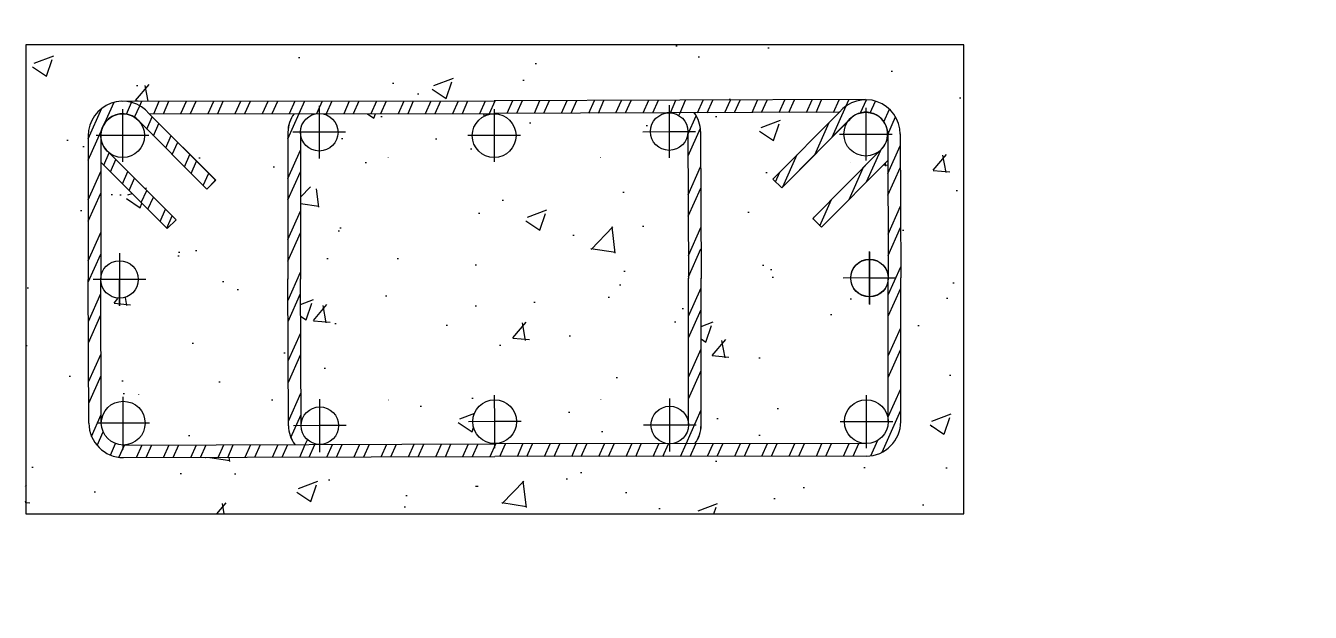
# Model space of a CAD drawing. Header units: millimetres. Extents: x 2329 to 2450, y 1882 to 1940.
# Drawn here: x 2449.446 to 2450.267, y 1911.987 to 1912.362 of the extents above; entities that cross this region are included whole.
import ezdxf

# ---------------------------------------------------------------- set-up
doc = ezdxf.new("R2010")
doc.units = ezdxf.units.MM
doc.linetypes.add('CENTRO', pattern=[50.8, 31.75, -6.35, 6.35, -6.35])
doc.layers.add('Fondazione', color=7, linetype='Continuous', lineweight=25)
doc.layers.add('staffe', color=252, linetype='Continuous', lineweight=20)
doc.layers.add('grigio', color=252, linetype='Continuous')
doc.layers.add('linea di sezione', color=10, linetype='CENTRO')
pattern_1 = [(246, (2.619172, 0.561153), (0.01450253414, -0.00645694421), []), (246, (2.622017, 0.553743), (0.01450253414, -0.00645694421), [])]
pattern_2 = [(50, (2.61917, 0.56115), (0.1275292683, -0.01115736), [0.013335, -0.146685]), (355, (2.61917, 0.56115), (-0.024670395, 0.1337397917), [0.010668, -0.117348409]), (100.4514447, (2.6298, 0.56022), (0.102858873, 0.1225824263), [0.011333006, -0.124663171]), (46.1842, (2.61917, 0.59671), (0.189755329, -0.0294296296), [0.0200025, -0.2200275]), (96.6355576, (2.63499, 0.59426), (0.166182894, 0.173198287), [0.016999516, -0.186994926]), (351.184151, (2.61917, 0.59671), (0.166182894, 0.173198287), [0.016001977, -0.176021812]), (21, (2.63695, 0.58782), (0.106130074, -0.0715856387), [0.013335, -0.146685]), (326, (2.63695, 0.58782), (0.04326142, 0.1289315763), [0.010668, -0.117348]), (71.451445, (2.6458, 0.58186), (0.1493914935, 0.057345938), [0.011333006, -0.1246629563]), (37.5, (2.61917, 0.561153), (0.0021620223, 0.0591885272), [0, -0.1159256, 0, -0.119126, 0, -0.1177925]), (7.5, (2.61917, 0.561153), (0.0467737638, 0.0701264024), [0, -0.0679196, 0, -0.1132586, 0, -0.0448945]), (327.5, (2.579523, 0.561153), (0.0949134166, -0.0040101208), [0, -0.04445, 0, -0.138684, 0, -0.184023]), (317.5, (2.56174, 0.56115), (0.103690427, 0.0177985437), [0, -0.057785, 0, -0.0921004, 0, -0.130683])]
pattern_3 = [(0, (1.807, 0), (0, 6.985), [5.08, -1.905]), (90, (1.807, 0), (-6.985, 4e-16), [5.08, -1.905])]

msp = doc.modelspace()

# ---------------------------------------------------------------- hatches: boundary and pattern name
at = {"transparency": 33554687}
h = msp.add_hatch(dxfattribs=at)
h.set_pattern_fill('ANGLE', color=0)
h.set_pattern_definition([(0, (2.028, 0.012), (0, 6.985), [5.08, -1.905]), (90, (2.028, 0.012), (-6.985, 4e-16), [5.08, -1.905])])
h.paths.add_polyline_path([(2450.26712, 1912.36202), (2449.66712, 1912.36202), (2449.66712, 1912.06202), (2450.26712, 1912.06202)])
h.paths.add_polyline_path([(2449.70712, 1912.21202), (2449.70712, 1912.30402, -0.413939), (2449.7291, 1912.32602), (2449.96671, 1912.32633), (2450.20432, 1912.32696, -0.413939), (2450.22639, 1912.30505), (2450.22675, 1912.21305), (2450.22675, 1912.12138, -0.411459), (2450.20475, 1912.09895), (2449.96716, 1912.09873), (2449.73017, 1912.09802, -0.416424), (2449.70749, 1912.12014)], flags=16)
h.paths.add_polyline_path([(2449.73912, 1912.21202), (2449.75112, 1912.21202), (2449.75112, 1912.22402, 0.414214)], flags=0)
h.paths.add_polyline_path([(2449.72954, 1912.10611), (2449.72949, 1912.12011), (2449.71549, 1912.12005, 0.414214)], flags=0)
h.paths.add_polyline_path([(2449.71512, 1912.21202), (2449.71512, 1912.21202, 0.414214), (2449.72712, 1912.20002), (2449.72712, 1912.21202), (2449.71512, 1912.21202), (2449.71512, 1912.21191, -1.004548), (2449.73912, 1912.21202, -0.995472), (2449.71512, 1912.21191)], flags=0)
h.paths.add_polyline_path([(2449.76321, 1912.13999, -1), (2449.73521, 1912.13999, -1)], flags=0)
h.paths.add_polyline_path([(2450.2068, 1912.20097), (2450.2068, 1912.20079, 0.413049), (2450.21875, 1912.21279), (2450.21875, 1912.21279, -0.408829)], flags=0)
h.paths.add_polyline_path([(2450.18275, 1912.20087), (2450.18275, 1912.21279), (2450.17075, 1912.21279, 0.412285)], flags=0)
h.paths.add_polyline_path([(2450.17075, 1912.21283), (2450.18275, 1912.21287), (2450.18271, 1912.22479, 0.412285)], flags=0)
h.paths.add_polyline_path([(2450.18275, 1912.21279), (2450.19961, 1912.21279), (2450.20675, 1912.21279), (2450.20675, 1912.21297), (2450.20675, 1912.21297), (2450.1899, 1912.2129), (2450.18275, 1912.21287)], flags=0)
h.paths.add_polyline_path([(2449.83922, 1912.10643, -0.161554), (2449.83519, 1912.1184), (2449.83482, 1912.21227), (2449.83482, 1912.30615, -0.161554), (2449.8388, 1912.31813), (2449.74606, 1912.31804), (2449.78861, 1912.27549), (2449.78295, 1912.26984), (2449.76, 1912.29279, -0.166164), (2449.76292, 1912.28422, -0.6233), (2449.74035, 1912.27315), (2449.76331, 1912.2502), (2449.75765, 1912.24454), (2449.71512, 1912.28707), (2449.71512, 1912.30402, -0.715008), (2449.7402, 1912.31259), (2449.75749, 1912.29529, -0.063464), (2449.76, 1912.29279), (2449.78295, 1912.26984), (2449.78861, 1912.27549), (2449.74606, 1912.31804), (2449.96673, 1912.31826), (2450.18739, 1912.31891), (2450.14502, 1912.2762), (2450.1507, 1912.27056), (2450.17356, 1912.29361, -0.063464), (2450.17605, 1912.29612), (2450.19328, 1912.31348, -0.715008), (2450.21839, 1912.30501), (2450.21875, 1912.21303), (2450.21875, 1912.12105, -0.413615), (2450.20478, 1912.10705), (2449.96715, 1912.10681)], flags=0)
h.paths.add_polyline_path([(2449.84287, 1912.21229), (2449.84287, 1912.30615, -1), (2449.86687, 1912.30615, -0.414214), (2449.85487, 1912.29415, -0.414214), (2449.86687, 1912.28215, -1), (2449.84287, 1912.28215), (2449.84287, 1912.21229), (2449.84315, 1912.14243, -1.001976), (2449.86715, 1912.14248, -0.413058), (2449.85519, 1912.13048, -0.41537), (2449.86724, 1912.11848, -0.998028), (2449.84324, 1912.11843)], flags=0)
h.paths.add_polyline_path([(2449.96702, 1912.13505, -0.41164), (2449.95314, 1912.14905, -1), (2449.98114, 1912.14905, -0.413058), (2449.9672, 1912.13505, -0.41164), (2449.98107, 1912.12105, -1), (2449.95307, 1912.12105, -0.413058)], flags=0)
h.paths.add_polyline_path([(2449.96707, 1912.12105), (2449.96701, 1912.1379), (2449.96714, 1912.14905), (2449.96721, 1912.13219)], flags=0)
h.paths.add_polyline_path([(2449.95289, 1912.27602, -0.410486), (2449.96671, 1912.29002, -0.414214), (2449.95271, 1912.30402, -1), (2449.98071, 1912.30402, -0.410486), (2449.96689, 1912.29002, -0.414214), (2449.98089, 1912.27602, -1)], flags=0)
h.paths.add_polyline_path([(2449.96689, 1912.27602), (2449.96689, 1912.29288), (2449.96671, 1912.30402), (2449.96671, 1912.28716)], flags=0)
h.paths.add_polyline_path([(2450.067, 1912.14292, -1), (2450.091, 1912.14292), (2450.091, 1912.21278), (2450.09073, 1912.28264, -1.001976), (2450.06673, 1912.28259, -0.413058), (2450.07868, 1912.29459, -0.41537), (2450.06663, 1912.30659, -0.998028), (2450.09063, 1912.30664), (2450.091, 1912.21278), (2450.091, 1912.11892, -1), (2450.067, 1912.11892, -0.414214), (2450.079, 1912.13092, -0.414214)], flags=0)
h.paths.add_polyline_path([(2450.17095, 1912.14085, -1), (2450.19895, 1912.14085, -1)], flags=0)
h = msp.add_hatch(dxfattribs=at)
h.set_pattern_fill('ANGLE', color=0)
h.set_pattern_definition(pattern_3)
h.paths.add_polyline_path([(2450.04558, 1912.34971), (2449.44558, 1912.34971), (2449.44558, 1912.04971), (2450.04558, 1912.04971)])
h.paths.add_polyline_path([(2449.48558, 1912.19971), (2449.48558, 1912.29171, -0.413939), (2449.50756, 1912.31371), (2449.74517, 1912.31403), (2449.98277, 1912.31465, -0.413939), (2450.00484, 1912.29274), (2450.0052, 1912.20074), (2450.0052, 1912.10907, -0.411459), (2449.9832, 1912.08665), (2449.74561, 1912.08643), (2449.50862, 1912.08571, -0.416424), (2449.48594, 1912.10783)], flags=16)
h.paths.add_polyline_path([(2449.51758, 1912.19971), (2449.52958, 1912.19971), (2449.52958, 1912.21171, 0.414214)], flags=0)
h.paths.add_polyline_path([(2449.508, 1912.0938), (2449.50794, 1912.1078), (2449.49394, 1912.10775, 0.414214)], flags=0)
h.paths.add_polyline_path([(2449.49358, 1912.19971), (2449.49358, 1912.19971, 0.414214), (2449.50558, 1912.18771), (2449.50558, 1912.19971), (2449.49358, 1912.19971), (2449.49358, 1912.1996, -1.004548), (2449.51758, 1912.19971, -0.995472), (2449.49358, 1912.1996)], flags=0)
h.paths.add_polyline_path([(2449.54166, 1912.12768, -1), (2449.51366, 1912.12768, -1)], flags=0)
h.paths.add_polyline_path([(2449.98525, 1912.18866), (2449.98525, 1912.18849, 0.413049), (2449.99721, 1912.20049), (2449.9972, 1912.20049, -0.408829)], flags=0)
h.paths.add_polyline_path([(2449.96121, 1912.18856), (2449.96121, 1912.20049), (2449.94921, 1912.20049, 0.412285)], flags=0)
h.paths.add_polyline_path([(2449.94921, 1912.20052), (2449.9612, 1912.20056), (2449.96116, 1912.21249, 0.412285)], flags=0)
h.paths.add_polyline_path([(2449.96121, 1912.20049), (2449.97806, 1912.20049), (2449.98521, 1912.20049), (2449.98521, 1912.20066), (2449.9852, 1912.20066), (2449.96835, 1912.20059), (2449.96121, 1912.20056)], flags=0)
h.paths.add_polyline_path([(2449.61767, 1912.09412, -0.161554), (2449.61365, 1912.10609), (2449.61328, 1912.19997), (2449.61328, 1912.29384, -0.161554), (2449.61725, 1912.30582), (2449.52451, 1912.30573), (2449.56706, 1912.26319), (2449.5614, 1912.25753), (2449.53845, 1912.28048, -0.166164), (2449.54138, 1912.27191, -0.6233), (2449.51881, 1912.26084), (2449.54176, 1912.23789), (2449.5361, 1912.23223), (2449.49358, 1912.27476), (2449.49358, 1912.29171, -0.715008), (2449.51865, 1912.30028), (2449.53595, 1912.28299, -0.063464), (2449.53845, 1912.28048), (2449.5614, 1912.25753), (2449.56706, 1912.26319), (2449.52451, 1912.30573), (2449.74518, 1912.30595), (2449.96585, 1912.3066), (2449.92347, 1912.26389), (2449.92915, 1912.25826), (2449.95201, 1912.2813, -0.063464), (2449.95451, 1912.28381), (2449.97173, 1912.30118, -0.715008), (2449.99684, 1912.29271), (2449.9972, 1912.20072), (2449.9972, 1912.10874, -0.413615), (2449.98323, 1912.09474), (2449.7456, 1912.0945)], flags=0)
h.paths.add_polyline_path([(2449.62132, 1912.19998), (2449.62132, 1912.29384, -1), (2449.64532, 1912.29384, -0.414214), (2449.63332, 1912.28184, -0.414214), (2449.64532, 1912.26984, -1), (2449.62132, 1912.26984), (2449.62132, 1912.19998), (2449.6216, 1912.13012, -1.001976), (2449.6456, 1912.13017, -0.413058), (2449.63365, 1912.11817, -0.41537), (2449.64569, 1912.10617, -0.998028), (2449.62169, 1912.10612)], flags=0)
h.paths.add_polyline_path([(2449.74547, 1912.12274, -0.41164), (2449.73159, 1912.13674, -1), (2449.75959, 1912.13674, -0.413058), (2449.74565, 1912.12274, -0.41164), (2449.75953, 1912.10874, -1), (2449.73153, 1912.10874, -0.413058)], flags=0)
h.paths.add_polyline_path([(2449.74553, 1912.10874), (2449.74546, 1912.1256), (2449.74559, 1912.13674), (2449.74566, 1912.11988)], flags=0)
h.paths.add_polyline_path([(2449.73134, 1912.26371, -0.410486), (2449.74517, 1912.27771, -0.414214), (2449.73117, 1912.29171, -1), (2449.75917, 1912.29171, -0.410486), (2449.74534, 1912.27771, -0.414214), (2449.75934, 1912.26371, -1)], flags=0)
h.paths.add_polyline_path([(2449.74534, 1912.26371), (2449.74534, 1912.28057), (2449.74517, 1912.29171), (2449.74517, 1912.27486)], flags=0)
h.paths.add_polyline_path([(2449.84546, 1912.13061, -1), (2449.86946, 1912.13061), (2449.86946, 1912.20047), (2449.86918, 1912.27033, -1.001976), (2449.84518, 1912.27028, -0.413058), (2449.85713, 1912.28228, -0.41537), (2449.84509, 1912.29428, -0.998028), (2449.86909, 1912.29433), (2449.86946, 1912.20047), (2449.86946, 1912.10661, -1), (2449.84546, 1912.10661, -0.414214), (2449.85746, 1912.11861, -0.414214)], flags=0)
h.paths.add_polyline_path([(2449.9494, 1912.12854, -1), (2449.9774, 1912.12854, -1)], flags=0)
h = msp.add_hatch(dxfattribs=at)
h.set_pattern_fill('ANGLE', color=0)
h.set_pattern_definition(pattern_3)
h.paths.add_polyline_path([(2450.04558, 1912.34971), (2449.44558, 1912.34971), (2449.44558, 1912.04971), (2450.04558, 1912.04971)])
h.paths.add_polyline_path([(2449.48558, 1912.19971), (2449.48558, 1912.29171, -0.413939), (2449.50756, 1912.31371), (2449.74517, 1912.31403), (2449.98277, 1912.31465, -0.413939), (2450.00484, 1912.29274), (2450.0052, 1912.20074), (2450.0052, 1912.10907, -0.411459), (2449.9832, 1912.08665), (2449.74561, 1912.08643), (2449.50862, 1912.08571, -0.416424), (2449.48594, 1912.10783)], flags=16)
h.paths.add_polyline_path([(2449.51758, 1912.19971), (2449.52958, 1912.19971), (2449.52958, 1912.21171, 0.414214)], flags=0)
h.paths.add_polyline_path([(2449.508, 1912.0938), (2449.50794, 1912.1078), (2449.49394, 1912.10775, 0.414214)], flags=0)
h.paths.add_polyline_path([(2449.49358, 1912.19971), (2449.49358, 1912.19971, 0.414214), (2449.50558, 1912.18771), (2449.50558, 1912.19971), (2449.49358, 1912.19971), (2449.49358, 1912.1996, -1.004548), (2449.51758, 1912.19971, -0.995472), (2449.49358, 1912.1996)], flags=0)
h.paths.add_polyline_path([(2449.54166, 1912.12768, -1), (2449.51366, 1912.12768, -1)], flags=0)
h.paths.add_polyline_path([(2449.98525, 1912.18866), (2449.98525, 1912.18849, 0.413049), (2449.99721, 1912.20049), (2449.9972, 1912.20049, -0.408829)], flags=0)
h.paths.add_polyline_path([(2449.96121, 1912.18856), (2449.96121, 1912.20049), (2449.94921, 1912.20049, 0.412285)], flags=0)
h.paths.add_polyline_path([(2449.94921, 1912.20052), (2449.9612, 1912.20056), (2449.96116, 1912.21249, 0.412285)], flags=0)
h.paths.add_polyline_path([(2449.96121, 1912.20049), (2449.97806, 1912.20049), (2449.98521, 1912.20049), (2449.98521, 1912.20066), (2449.9852, 1912.20066), (2449.96835, 1912.20059), (2449.96121, 1912.20056)], flags=0)
h.paths.add_polyline_path([(2449.61767, 1912.09412, -0.161554), (2449.61365, 1912.10609), (2449.61328, 1912.19997), (2449.61328, 1912.29384, -0.161554), (2449.61725, 1912.30582), (2449.52451, 1912.30573), (2449.56706, 1912.26319), (2449.5614, 1912.25753), (2449.53845, 1912.28048, -0.166164), (2449.54138, 1912.27191, -0.6233), (2449.51881, 1912.26084), (2449.54176, 1912.23789), (2449.5361, 1912.23223), (2449.49358, 1912.27476), (2449.49358, 1912.29171, -0.715008), (2449.51865, 1912.30028), (2449.53595, 1912.28299, -0.063464), (2449.53845, 1912.28048), (2449.5614, 1912.25753), (2449.56706, 1912.26319), (2449.52451, 1912.30573), (2449.74518, 1912.30595), (2449.96585, 1912.3066), (2449.92347, 1912.26389), (2449.92915, 1912.25826), (2449.95201, 1912.2813, -0.063464), (2449.95451, 1912.28381), (2449.97173, 1912.30118, -0.715008), (2449.99684, 1912.29271), (2449.9972, 1912.20072), (2449.9972, 1912.10874, -0.413615), (2449.98323, 1912.09474), (2449.7456, 1912.0945)], flags=0)
h.paths.add_polyline_path([(2449.62132, 1912.19998), (2449.62132, 1912.29384, -1), (2449.64532, 1912.29384, -0.414214), (2449.63332, 1912.28184, -0.414214), (2449.64532, 1912.26984, -1), (2449.62132, 1912.26984), (2449.62132, 1912.19998), (2449.6216, 1912.13012, -1.001976), (2449.6456, 1912.13017, -0.413058), (2449.63365, 1912.11817, -0.41537), (2449.64569, 1912.10617, -0.998028), (2449.62169, 1912.10612)], flags=0)
h.paths.add_polyline_path([(2449.74547, 1912.12274, -0.41164), (2449.73159, 1912.13674, -1), (2449.75959, 1912.13674, -0.413058), (2449.74565, 1912.12274, -0.41164), (2449.75953, 1912.10874, -1), (2449.73153, 1912.10874, -0.413058)], flags=0)
h.paths.add_polyline_path([(2449.74553, 1912.10874), (2449.74546, 1912.1256), (2449.74559, 1912.13674), (2449.74566, 1912.11988)], flags=0)
h.paths.add_polyline_path([(2449.73134, 1912.26371, -0.410486), (2449.74517, 1912.27771, -0.414214), (2449.73117, 1912.29171, -1), (2449.75917, 1912.29171, -0.410486), (2449.74534, 1912.27771, -0.414214), (2449.75934, 1912.26371, -1)], flags=0)
h.paths.add_polyline_path([(2449.74534, 1912.26371), (2449.74534, 1912.28057), (2449.74517, 1912.29171), (2449.74517, 1912.27486)], flags=0)
h.paths.add_polyline_path([(2449.84546, 1912.13061, -1), (2449.86946, 1912.13061), (2449.86946, 1912.20047), (2449.86918, 1912.27033, -1.001976), (2449.84518, 1912.27028, -0.413058), (2449.85713, 1912.28228, -0.41537), (2449.84509, 1912.29428, -0.998028), (2449.86909, 1912.29433), (2449.86946, 1912.20047), (2449.86946, 1912.10661, -1), (2449.84546, 1912.10661, -0.414214), (2449.85746, 1912.11861, -0.414214)], flags=0)
h.paths.add_polyline_path([(2449.9494, 1912.12854, -1), (2449.9774, 1912.12854, -1)], flags=0)
h = msp.add_hatch(dxfattribs=at)
h.set_pattern_fill('ANGLE', color=0)
h.set_pattern_definition([(0, (0.238, 0.0009), (0, 6.985), [5.08, -1.905]), (90, (0.238, 0.0009), (-6.985, 4e-16), [5.08, -1.905])])
h.paths.add_polyline_path([(2449.99684, 1912.29265), (2449.98284, 1912.29265), (2449.98284, 1912.27865, 0.414214)])
h.paths.add_polyline_path([(2449.98284, 1912.30665), (2449.98284, 1912.29265), (2449.99684, 1912.29265, 0.414214)])
h.paths.add_polyline_path([(2449.98284, 1912.30665, 0.414214), (2449.96884, 1912.29265), (2449.98284, 1912.29265)])
h.paths.add_polyline_path([(2449.98284, 1912.29265), (2449.96884, 1912.29265, 0.414214), (2449.98284, 1912.27865)])
h = msp.add_hatch(dxfattribs=at)
h.set_pattern_fill('ANGLE', color=0)
h.set_pattern_definition([(0, (1.966, -0.063), (0, 6.985), [5.08, -1.905]), (90, (1.966, -0.063), (-6.985, 4e-16), [5.08, -1.905])])
h.paths.add_polyline_path([(2450.20502, 1912.28678), (2449.60502, 1912.28678), (2449.60502, 1911.98678), (2450.20502, 1911.98678)])
h.paths.add_polyline_path([(2449.64502, 1912.13678), (2449.64502, 1912.22878, -0.413939), (2449.667, 1912.25078), (2449.90461, 1912.25109), (2450.14221, 1912.25172, -0.413939), (2450.16428, 1912.2298), (2450.16465, 1912.1378), (2450.16464, 1912.04613, -0.411459), (2450.14264, 1912.02371), (2449.90506, 1912.02349), (2449.66806, 1912.02278, -0.416424), (2449.64538, 1912.0449)], flags=16)
h.paths.add_polyline_path([(2449.67702, 1912.13678), (2449.68902, 1912.13678), (2449.68902, 1912.14878, 0.414214)], flags=0)
h.paths.add_polyline_path([(2449.66744, 1912.03087), (2449.66738, 1912.04487), (2449.65338, 1912.04481, 0.414214)], flags=0)
h.paths.add_polyline_path([(2449.65302, 1912.13678), (2449.65302, 1912.13678, 0.414214), (2449.66502, 1912.12478), (2449.66502, 1912.13678), (2449.65302, 1912.13678), (2449.65302, 1912.13667, -1.004548), (2449.67702, 1912.13678, -0.995472), (2449.65302, 1912.13667)], flags=0)
h.paths.add_polyline_path([(2449.7011, 1912.06474, -1), (2449.6731, 1912.06474, -1)], flags=0)
h.paths.add_polyline_path([(2450.14469, 1912.12573), (2450.14469, 1912.12555, 0.413049), (2450.15665, 1912.13755), (2450.15665, 1912.13755, -0.408829)], flags=0)
h.paths.add_polyline_path([(2450.12065, 1912.12563), (2450.12065, 1912.13755), (2450.10865, 1912.13755, 0.412285)], flags=0)
h.paths.add_polyline_path([(2450.10865, 1912.13758), (2450.12065, 1912.13763), (2450.1206, 1912.14955, 0.412285)], flags=0)
h.paths.add_polyline_path([(2450.12065, 1912.13755), (2450.1375, 1912.13755), (2450.14465, 1912.13755), (2450.14465, 1912.13773), (2450.14465, 1912.13773), (2450.12779, 1912.13766), (2450.12065, 1912.13763)], flags=0)
h.paths.add_polyline_path([(2449.77711, 1912.03119, -0.161554), (2449.77309, 1912.04316), (2449.77272, 1912.13703), (2449.77272, 1912.23091, -0.161554), (2449.77669, 1912.24289), (2449.68396, 1912.2428), (2449.7265, 1912.20025), (2449.72084, 1912.1946), (2449.69789, 1912.21755, -0.166164), (2449.70082, 1912.20898, -0.6233), (2449.67825, 1912.19791), (2449.7012, 1912.17496), (2449.69555, 1912.1693), (2449.65302, 1912.21183), (2449.65302, 1912.22878, -0.715008), (2449.67809, 1912.23735), (2449.69539, 1912.22005, -0.063464), (2449.69789, 1912.21755), (2449.72084, 1912.1946), (2449.7265, 1912.20025), (2449.68396, 1912.2428), (2449.90462, 1912.24302), (2450.12529, 1912.24367), (2450.08291, 1912.20096), (2450.08859, 1912.19532), (2450.11145, 1912.21836, -0.063464), (2450.11395, 1912.22088), (2450.13118, 1912.23824, -0.715008), (2450.15628, 1912.22977), (2450.15664, 1912.13779), (2450.15664, 1912.0458, -0.413615), (2450.14267, 1912.0318), (2449.90504, 1912.03156)], flags=0)
h.paths.add_polyline_path([(2449.78077, 1912.13705), (2449.78077, 1912.23091, -1), (2449.80477, 1912.23091, -0.414214), (2449.79277, 1912.21891, -0.414214), (2449.80477, 1912.20691, -1), (2449.78077, 1912.20691), (2449.78077, 1912.13705), (2449.78104, 1912.06719, -1.001976), (2449.80504, 1912.06724, -0.413058), (2449.79309, 1912.05524, -0.41537), (2449.80514, 1912.04324, -0.998028), (2449.78114, 1912.04319)], flags=0)
h.paths.add_polyline_path([(2449.90491, 1912.05981, -0.41164), (2449.89104, 1912.07381, -1), (2449.91904, 1912.07381, -0.413058), (2449.90509, 1912.05981, -0.41164), (2449.91897, 1912.04581, -1), (2449.89097, 1912.04581, -0.413058)], flags=0)
h.paths.add_polyline_path([(2449.90497, 1912.04581), (2449.9049, 1912.06266), (2449.90504, 1912.07381), (2449.9051, 1912.05695)], flags=0)
h.paths.add_polyline_path([(2449.89079, 1912.20078, -0.410486), (2449.90461, 1912.21478, -0.414214), (2449.89061, 1912.22878, -1), (2449.91861, 1912.22878, -0.410486), (2449.90479, 1912.21478, -0.414214), (2449.91879, 1912.20078, -1)], flags=0)
h.paths.add_polyline_path([(2449.90479, 1912.20078), (2449.90479, 1912.21764), (2449.90461, 1912.22878), (2449.90461, 1912.21192)], flags=0)
h.paths.add_polyline_path([(2450.0049, 1912.06768, -1), (2450.0289, 1912.06768), (2450.0289, 1912.13754), (2450.02862, 1912.2074, -1.001976), (2450.00462, 1912.20735, -0.413058), (2450.01657, 1912.21935, -0.41537), (2450.00453, 1912.23135, -0.998028), (2450.02853, 1912.2314), (2450.0289, 1912.13754), (2450.0289, 1912.04368, -1), (2450.0049, 1912.04368, -0.414214), (2450.0169, 1912.05568, -0.414214)], flags=0)
h.paths.add_polyline_path([(2450.10884, 1912.0656, -1), (2450.13684, 1912.0656, -1)], flags=0)
at = {"layer": 'grigio', "transparency": 33554687}
h = msp.add_hatch(dxfattribs=at)
h.set_pattern_fill('AR-CONC', color=256, scale=0.0007)
h.paths.add_polyline_path([(2450.04558, 1912.34971), (2449.44558, 1912.34971), (2449.44558, 1912.04971), (2450.04558, 1912.04971)])
h.paths.add_polyline_path([(2449.48558, 1912.19971), (2449.48558, 1912.29171, -0.413939), (2449.50756, 1912.31371), (2449.74517, 1912.31403), (2449.98277, 1912.31465, -0.413939), (2450.00484, 1912.29274), (2450.0052, 1912.20074), (2450.0052, 1912.10907, -0.411459), (2449.9832, 1912.08665), (2449.74561, 1912.08643), (2449.50862, 1912.08571, -0.416424), (2449.48594, 1912.10783)], flags=16)
h.paths.add_polyline_path([(2449.51758, 1912.19971), (2449.52958, 1912.19971), (2449.52958, 1912.21171, 0.414214)], flags=0)
h.paths.add_polyline_path([(2449.508, 1912.0938), (2449.50794, 1912.1078), (2449.49394, 1912.10775, 0.414214)], flags=0)
h.paths.add_polyline_path([(2449.49358, 1912.19971), (2449.49358, 1912.19971, 0.414214), (2449.50558, 1912.18771), (2449.50558, 1912.19971), (2449.49358, 1912.19971), (2449.49358, 1912.1996, -1.004548), (2449.51758, 1912.19971, -0.995472), (2449.49358, 1912.1996)], flags=0)
h.paths.add_polyline_path([(2449.54166, 1912.12768, -1), (2449.51366, 1912.12768, -1)], flags=0)
h.paths.add_polyline_path([(2449.98525, 1912.18866), (2449.98525, 1912.18849, 0.413049), (2449.99721, 1912.20049), (2449.9972, 1912.20049, -0.408829)], flags=0)
h.paths.add_polyline_path([(2449.96121, 1912.18856), (2449.96121, 1912.20049), (2449.94921, 1912.20049, 0.412285)], flags=0)
h.paths.add_polyline_path([(2449.94921, 1912.20052), (2449.9612, 1912.20056), (2449.96116, 1912.21249, 0.412285)], flags=0)
h.paths.add_polyline_path([(2449.96121, 1912.20049), (2449.97806, 1912.20049), (2449.98521, 1912.20049), (2449.98521, 1912.20066), (2449.9852, 1912.20066), (2449.96835, 1912.20059), (2449.96121, 1912.20056)], flags=0)
h.paths.add_polyline_path([(2449.61767, 1912.09412, -0.161554), (2449.61365, 1912.10609), (2449.61328, 1912.19997), (2449.61328, 1912.29384, -0.161554), (2449.61725, 1912.30582), (2449.52451, 1912.30573), (2449.56706, 1912.26319), (2449.5614, 1912.25753), (2449.53845, 1912.28048, -0.166164), (2449.54138, 1912.27191, -0.6233), (2449.51881, 1912.26084), (2449.54176, 1912.23789), (2449.5361, 1912.23223), (2449.49358, 1912.27476), (2449.49358, 1912.29171, -0.715008), (2449.51865, 1912.30028), (2449.53595, 1912.28299, -0.063464), (2449.53845, 1912.28048), (2449.5614, 1912.25753), (2449.56706, 1912.26319), (2449.52451, 1912.30573), (2449.74518, 1912.30595), (2449.96585, 1912.3066), (2449.92347, 1912.26389), (2449.92915, 1912.25826), (2449.95201, 1912.2813, -0.063464), (2449.95451, 1912.28381), (2449.97173, 1912.30118, -0.715008), (2449.99684, 1912.29271), (2449.9972, 1912.20072), (2449.9972, 1912.10874, -0.413615), (2449.98323, 1912.09474), (2449.7456, 1912.0945)], flags=0)
h.paths.add_polyline_path([(2449.62132, 1912.19998), (2449.62132, 1912.29384, -1), (2449.64532, 1912.29384, -0.414214), (2449.63332, 1912.28184, -0.414214), (2449.64532, 1912.26984, -1), (2449.62132, 1912.26984), (2449.62132, 1912.19998), (2449.6216, 1912.13012, -1.001976), (2449.6456, 1912.13017, -0.413058), (2449.63365, 1912.11817, -0.41537), (2449.64569, 1912.10617, -0.998028), (2449.62169, 1912.10612)], flags=0)
h.paths.add_polyline_path([(2449.74547, 1912.12274, -0.41164), (2449.73159, 1912.13674, -1), (2449.75959, 1912.13674, -0.413058), (2449.74565, 1912.12274, -0.41164), (2449.75953, 1912.10874, -1), (2449.73153, 1912.10874, -0.413058)], flags=0)
h.paths.add_polyline_path([(2449.74553, 1912.10874), (2449.74546, 1912.1256), (2449.74559, 1912.13674), (2449.74566, 1912.11988)], flags=0)
h.paths.add_polyline_path([(2449.73134, 1912.26371, -0.410486), (2449.74517, 1912.27771, -0.414214), (2449.73117, 1912.29171, -1), (2449.75917, 1912.29171, -0.410486), (2449.74534, 1912.27771, -0.414214), (2449.75934, 1912.26371, -1)], flags=0)
h.paths.add_polyline_path([(2449.74534, 1912.26371), (2449.74534, 1912.28057), (2449.74517, 1912.29171), (2449.74517, 1912.27486)], flags=0)
h.paths.add_polyline_path([(2449.84546, 1912.13061, -1), (2449.86946, 1912.13061), (2449.86946, 1912.20047), (2449.86918, 1912.27033, -1.001976), (2449.84518, 1912.27028, -0.413058), (2449.85713, 1912.28228, -0.41537), (2449.84509, 1912.29428, -0.998028), (2449.86909, 1912.29433), (2449.86946, 1912.20047), (2449.86946, 1912.10661, -1), (2449.84546, 1912.10661, -0.414214), (2449.85746, 1912.11861, -0.414214)], flags=0)
h.paths.add_polyline_path([(2449.9494, 1912.12854, -1), (2449.9774, 1912.12854, -1)], flags=0)
h = msp.add_hatch(dxfattribs=at)
h.set_pattern_fill('STEEL', color=256, scale=0.005, angle=201)
h.set_pattern_definition(pattern_1)
h.paths.add_polyline_path([(2449.49359, 1912.19973), (2449.49359, 1912.29171, -0.623285), (2449.51616, 1912.30278), (2449.56141, 1912.25753), (2449.56707, 1912.26319), (2449.52453, 1912.30573), (2449.52455, 1912.30573, 0.702941), (2449.48559, 1912.29171), (2449.48559, 1912.19971), (2449.48595, 1912.10783, 0.408671), (2449.50804, 1912.08571), (2449.74563, 1912.08643), (2449.98321, 1912.08665, 0.411459), (2450.00521, 1912.10907), (2450.00522, 1912.20074), (2450.00485, 1912.29274, 0.702941), (2449.96584, 1912.3066), (2449.96586, 1912.3066), (2449.92348, 1912.26389), (2449.92916, 1912.25826), (2449.97175, 1912.30118, -0.715008), (2449.99685, 1912.29271), (2449.99722, 1912.20072), (2449.99721, 1912.10874, -0.413615), (2449.98324, 1912.09474), (2449.74561, 1912.0945), (2449.50801, 1912.0938, -0.414211), (2449.49395, 1912.10775)])
h.paths.add_polyline_path([(2449.49902, 1912.28064, -0.23207), (2449.49359, 1912.29171), (2449.49359, 1912.27476), (2449.53612, 1912.23223), (2449.54177, 1912.23789)], flags=17)
h.paths.add_polyline_path([(2449.99692, 1912.27575), (2449.99685, 1912.29271, -0.23207), (2449.99146, 1912.28161), (2449.94888, 1912.23869), (2449.95456, 1912.23306)], flags=17)
h = msp.add_hatch(dxfattribs=at)
h.set_pattern_fill('STEEL', color=256, scale=0.005, angle=201)
h.set_pattern_definition(pattern_1)
h.paths.add_polyline_path([(2449.98279, 1912.31465), (2449.74518, 1912.31403), (2449.50757, 1912.31371, -0.223863), (2449.52455, 1912.30573), (2449.74519, 1912.30595), (2449.96584, 1912.3066, -0.223863)])
h = msp.add_hatch(dxfattribs=at)
h.set_pattern_fill('AR-CONC', color=256, scale=0.0007)
h.set_pattern_definition(pattern_2)
h.paths.add_polyline_path([(2449.61329, 1912.29384, -0.161554), (2449.61726, 1912.30582), (2449.52453, 1912.30573), (2449.56707, 1912.26319), (2449.56141, 1912.25753), (2449.53731, 1912.28157, -0.198912), (2449.54141, 1912.27167, -0.59899), (2449.51964, 1912.26002), (2449.54177, 1912.23789), (2449.53612, 1912.23223), (2449.49359, 1912.27476), (2449.49359, 1912.19973), (2449.49359, 1912.19947), (2449.49361, 1912.19947, -1), (2449.51761, 1912.19947, -0.998023), (2449.49361, 1912.19942), (2449.49397, 1912.1075, -0.66813), (2449.51783, 1912.1175, -0.199938), (2449.51369, 1912.12743, -1), (2449.54169, 1912.12743, -0.666762), (2449.51783, 1912.1175, -0.199938), (2449.52197, 1912.10756, -0.359722), (2449.51061, 1912.09381), (2449.61768, 1912.09412, -0.161554), (2449.61366, 1912.10609), (2449.61329, 1912.19997)])
h.paths.add_polyline_path([(2449.54161, 1912.19947, -1), (2449.51761, 1912.19947, -1)], flags=16)
h = msp.add_hatch(dxfattribs=at)
h.set_pattern_fill('STEEL', color=256, scale=0.005, angle=201)
h.set_pattern_definition(pattern_1)
h.paths.add_polyline_path([(2449.62134, 1912.29384, -0.413618), (2449.63331, 1912.30584), (2449.61726, 1912.30582, 0.161554), (2449.61329, 1912.29384), (2449.61329, 1912.19997), (2449.61366, 1912.10609, 0.161554), (2449.61768, 1912.09412), (2449.63375, 1912.09417, -0.414214), (2449.62171, 1912.10612), (2449.62134, 1912.19998)])
h.paths.add_polyline_path([(2449.87715, 1912.29436, 0.161554), (2449.87312, 1912.30633), (2449.85705, 1912.30628, -0.414214), (2449.8691, 1912.29433), (2449.86947, 1912.20047), (2449.86947, 1912.10661, -0.413618), (2449.85749, 1912.09461), (2449.87354, 1912.09463, 0.161554), (2449.87752, 1912.10661), (2449.87752, 1912.20049)])
h = msp.add_hatch(dxfattribs=at)
h.set_pattern_fill('AR-CONC', color=256, scale=0.0007)
h.set_pattern_definition(pattern_2)
h.paths.add_polyline_path([(2449.86947, 1912.20047), (2449.8692, 1912.26947, -0.976486), (2449.84521, 1912.27004, -0.413058), (2449.85716, 1912.28204, -0.41537), (2449.84511, 1912.29404, -0.413356), (2449.85708, 1912.30604), (2449.74519, 1912.30595), (2449.74518, 1912.30547, -0.414512), (2449.75919, 1912.29147, -0.410486), (2449.74537, 1912.27747, -0.414214), (2449.75937, 1912.26347, -1), (2449.73137, 1912.26347, -0.410486), (2449.74519, 1912.27747, -0.414214), (2449.73119, 1912.29147, -0.413916), (2449.74518, 1912.30547), (2449.63337, 1912.3056, -0.413866), (2449.64535, 1912.2936, -0.414214), (2449.63335, 1912.2816, -0.414214), (2449.64535, 1912.2696, -1), (2449.62135, 1912.2696), (2449.62134, 1912.19997), (2449.62163, 1912.12988, -1.001976), (2449.64563, 1912.12993, -0.413058), (2449.63368, 1912.11793, -0.41537), (2449.64572, 1912.10593, -0.355492), (2449.63616, 1912.09418), (2449.74561, 1912.0945, -0.41537), (2449.73156, 1912.1085, -0.413058), (2449.7455, 1912.1225, -0.41164), (2449.73162, 1912.1365, -1), (2449.75962, 1912.1365, -0.413058), (2449.74568, 1912.1225, -0.41164), (2449.75956, 1912.1085, -0.413058), (2449.74561, 1912.0945), (2449.85509, 1912.09461, -0.356608), (2449.84549, 1912.10637, -0.414214), (2449.85749, 1912.11837, -0.414214), (2449.84549, 1912.13037, -0.973815), (2449.86947, 1912.131)])
h.paths.add_polyline_path([(2449.67764, 1912.12272), (2449.67764, 1912.12247), (2449.67766, 1912.12223), (2449.67766, 1912.12248)], flags=16)
h = msp.add_hatch(dxfattribs=at)
h.set_pattern_fill('AR-CONC', color=256, scale=0.0007)
h.set_pattern_definition(pattern_2)
h.paths.add_polyline_path([(2449.87715, 1912.29432, 0.161554), (2449.87313, 1912.30629), (2449.96587, 1912.30653), (2449.92348, 1912.26383), (2449.92916, 1912.2582), (2449.95318, 1912.28232, 0.198912), (2449.94911, 1912.27241, 0.59899), (2449.97092, 1912.26084), (2449.94887, 1912.23863), (2449.95455, 1912.23299), (2449.99692, 1912.27567), (2449.99719, 1912.20064), (2449.99719, 1912.20038), (2449.99718, 1912.20038, 1), (2449.97318, 1912.2003, 0.998023), (2449.99718, 1912.20034), (2449.99715, 1912.10842, 0.66813), (2449.97325, 1912.11832, 0.199938), (2449.97735, 1912.12828, 1), (2449.94935, 1912.12817, 0.666762), (2449.97325, 1912.11832, 0.199938), (2449.96915, 1912.10837, 0.359722), (2449.98056, 1912.09466), (2449.87348, 1912.09459, 0.161554), (2449.87746, 1912.10657), (2449.87749, 1912.20044)])
h.paths.add_polyline_path([(2449.94918, 1912.20021, 1), (2449.97318, 1912.2003, 1)], flags=16)

# ---------------------------------------------------------------- linework, layer by layer
for points in [[(2449.61328, 1912.29384), (2449.61328, 1912.19983)], [(2449.61329, 1912.29384), (2449.61329, 1912.19983)], [(2449.62132, 1912.29384), (2449.62132, 1912.19984)], [(2449.62134, 1912.29384), (2449.62134, 1912.19984)], [(2449.86909, 1912.29433), (2449.86946, 1912.20033)], [(2449.8691, 1912.29433), (2449.86947, 1912.20033)], [(2449.87713, 1912.29436), (2449.8775, 1912.20035)], [(2449.87715, 1912.29436), (2449.87752, 1912.20035)], [(2449.50758, 1912.27771), (2449.50758, 1912.27771)], [(2449.50759, 1912.27771), (2449.50759, 1912.27771)], [(2449.98289, 1912.27865), (2449.98289, 1912.27865)], [(2449.97309, 1912.27443), (2449.97301, 1912.27451)], [(2449.61365, 1912.10609), (2449.61327, 1912.2001)], [(2449.61366, 1912.10609), (2449.61329, 1912.2001)], [(2449.62169, 1912.10612), (2449.62132, 1912.20012)], [(2449.62171, 1912.10612), (2449.62134, 1912.20012)], [(2449.86946, 1912.10661), (2449.86946, 1912.20061)], [(2449.86947, 1912.10661), (2449.86947, 1912.20061)], [(2449.8775, 1912.10661), (2449.8775, 1912.20062)], [(2449.87752, 1912.10661), (2449.87752, 1912.20062)], [(2449.50789, 1912.1218), (2449.50789, 1912.1218)], [(2449.51769, 1912.12602), (2449.51777, 1912.12594)], [(2449.9832, 1912.12274), (2449.9832, 1912.12274)]]:
    msp.add_lwpolyline(points)
for centre, radius in [((2449.50758, 1912.29171), 0.014), ((2449.63332, 1912.29384), 0.012), ((2449.74517, 1912.29171), 0.014), ((2449.85709, 1912.29428), 0.012), ((2449.98284, 1912.29265), 0.014), ((2449.50558, 1912.19971), 0.012), ((2449.9852, 1912.20066), 0.012), ((2449.98521, 1912.20049), 0.012), ((2449.50794, 1912.1078), 0.014), ((2449.74553, 1912.10874), 0.014), ((2449.85746, 1912.10661), 0.012), ((2449.9832, 1912.10874), 0.014), ((2449.63369, 1912.10617), 0.012)]:
    msp.add_circle(centre, radius)
for centre, radius, start, end in [((2449.50758, 1912.29171), 0.022, 39.2093, 180.22089), ((2449.50759, 1912.29171), 0.022, 39.2093, 180.22089), ((2449.98284, 1912.29265), 0.022, 0.00529, 141.01688), ((2449.98285, 1912.29265), 0.022, 0.00529, 141.01688), ((2449.50759, 1912.29171), 0.014, 52.2608, 232.2608), ((2449.63332, 1912.29384), 0.02005, 143.60021, 180), ((2449.63334, 1912.29384), 0.02005, 143.60021, 180), ((2449.85709, 1912.29428), 0.02005, 0.22618, 36.62597), ((2449.8571, 1912.29428), 0.02005, 0.22618, 36.62597), ((2449.98285, 1912.29265), 0.014, 307.96538, 142.48698), ((2449.50758, 1912.26371), 0.022, 230.47798, 230.7907), ((2449.50759, 1912.26371), 0.022, 230.47798, 230.7907), ((2449.98295, 1912.26465), 0.022, 309.43548, 309.7482), ((2449.98296, 1912.26465), 0.022, 309.43548, 309.7482), ((2449.50783, 1912.1358), 0.022, 129.43548, 129.7482), ((2449.50784, 1912.1358), 0.022, 129.43548, 129.7482), ((2449.9832, 1912.13674), 0.022, 50.47798, 50.7907), ((2449.98321, 1912.13674), 0.022, 50.47798, 50.7907), ((2449.50826, 1912.10802), 0.02232, 180.5778, 269.41396), ((2449.50827, 1912.10802), 0.02232, 180.5778, 269.41396), ((2449.63369, 1912.10617), 0.02005, 180.22618, 216.62597), ((2449.63371, 1912.10617), 0.02005, 180.22618, 216.62597), ((2449.85746, 1912.10661), 0.02005, 323.60021, 0), ((2449.85747, 1912.10661), 0.02005, 323.60021, 0), ((2449.98289, 1912.10896), 0.02232, 270.81222, 359.64838), ((2449.9829, 1912.10896), 0.02232, 270.81222, 359.64838)]:
    msp.add_arc(centre, radius, start, end)
at = {"layer": 'Fondazione'}
for p, q in [((2449.51615, 1912.30278), (2449.5614, 1912.25753)), ((2449.51616, 1912.30278), (2449.56141, 1912.25753)), ((2449.52453, 1912.30571), (2449.56706, 1912.26319)), ((2449.52454, 1912.30571), (2449.56707, 1912.26319)), ((2449.96583, 1912.30658), (2449.92347, 1912.26389)), ((2449.96584, 1912.30658), (2449.92348, 1912.26389)), ((2449.97423, 1912.30369), (2449.92915, 1912.25826)), ((2449.97424, 1912.30369), (2449.92916, 1912.25826)), ((2449.49651, 1912.28314), (2449.54176, 1912.23789)), ((2449.49652, 1912.28314), (2449.54177, 1912.23789)), ((2449.99394, 1912.28413), (2449.94887, 1912.23869)), ((2449.49358, 1912.27476), (2449.5361, 1912.23223)), ((2449.49359, 1912.27476), (2449.53612, 1912.23223)), ((2449.99146, 1912.28161), (2449.94888, 1912.23869)), ((2449.99691, 1912.27575), (2449.95455, 1912.23306)), ((2449.99692, 1912.27575), (2449.95456, 1912.23306)), ((2449.56706, 1912.26319), (2449.5614, 1912.25753)), ((2449.56707, 1912.26319), (2449.56141, 1912.25753)), ((2449.92347, 1912.26389), (2449.92915, 1912.25826)), ((2449.92348, 1912.26389), (2449.92916, 1912.25826)), ((2449.54176, 1912.23789), (2449.5361, 1912.23223)), ((2449.54177, 1912.23789), (2449.53612, 1912.23223)), ((2449.94887, 1912.23869), (2449.95455, 1912.23306)), ((2449.94888, 1912.23869), (2449.95456, 1912.23306))]:
    msp.add_line(p, q, dxfattribs=at)
at = {"layer": 'Fondazione', "lineweight": 25}
msp.add_lwpolyline([(2449.44558, 1912.04971), (2450.04558, 1912.04971), (2450.04558, 1912.34971), (2449.44558, 1912.34971)], close=True, dxfattribs=at)
at = {"layer": 'Fondazione'}
for points in [[(2449.50758, 1912.31381), (2449.74517, 1912.31403)], [(2449.50759, 1912.31381), (2449.74518, 1912.31403)], [(2449.98275, 1912.31474), (2449.74517, 1912.31403)], [(2449.98276, 1912.31474), (2449.74518, 1912.31403)], [(2449.52451, 1912.30573), (2449.74518, 1912.30595)], [(2449.52453, 1912.30573), (2449.74519, 1912.30595)], [(2449.96585, 1912.3066), (2449.74518, 1912.30595)], [(2449.96586, 1912.3066), (2449.74519, 1912.30595)], [(2449.48558, 1912.29171), (2449.48558, 1912.19971)], [(2449.48559, 1912.29171), (2449.48559, 1912.19971)], [(2449.49358, 1912.29171), (2449.49358, 1912.19971)], [(2449.49359, 1912.29171), (2449.49359, 1912.19971)], [(2449.99684, 1912.29271), (2449.9972, 1912.20071)], [(2449.99685, 1912.29271), (2449.99722, 1912.20071)], [(2450.00484, 1912.29274), (2450.0052, 1912.20074)], [(2450.00485, 1912.29274), (2450.00522, 1912.20074)], [(2449.9972, 1912.10874), (2449.9972, 1912.20074)], [(2449.9972, 1912.20074), (2449.9972, 1912.20074)], [(2449.9972, 1912.20071), (2449.9972, 1912.20071)], [(2449.99721, 1912.10874), (2449.99722, 1912.20074)], [(2449.99722, 1912.20074), (2449.99722, 1912.20074)], [(2449.99722, 1912.20071), (2449.99722, 1912.20071)], [(2450.0052, 1912.10874), (2450.0052, 1912.20074)], [(2450.00521, 1912.10874), (2450.00522, 1912.20074)], [(2449.48594, 1912.10771), (2449.48558, 1912.19971)], [(2449.48595, 1912.10771), (2449.48559, 1912.19971)], [(2449.49358, 1912.19975), (2449.49358, 1912.19974)], [(2449.49394, 1912.10775), (2449.49358, 1912.19974)], [(2449.49358, 1912.19971), (2449.49358, 1912.19971)], [(2449.49359, 1912.19975), (2449.49359, 1912.19974)], [(2449.49395, 1912.10775), (2449.49359, 1912.19974)], [(2449.49359, 1912.19971), (2449.49359, 1912.19971)], [(2449.508, 1912.0938), (2449.7456, 1912.0945)], [(2449.50801, 1912.0938), (2449.74561, 1912.0945)], [(2449.9832, 1912.09474), (2449.7456, 1912.0945)], [(2449.98321, 1912.09474), (2449.74561, 1912.0945)], [(2449.50803, 1912.08571), (2449.74561, 1912.08643)], [(2449.50804, 1912.08571), (2449.74563, 1912.08643)], [(2449.9832, 1912.08665), (2449.74561, 1912.08643)], [(2449.98321, 1912.08665), (2449.74563, 1912.08643)]]:
    msp.add_lwpolyline(points, dxfattribs=at)
at = {"layer": 'linea di sezione'}
for points in [[(2449.50758, 1912.30857), (2449.50758, 1912.29171)], [(2449.63332, 1912.3107), (2449.63332, 1912.29384)], [(2449.74517, 1912.30857), (2449.74517, 1912.29171)], [(2449.85702, 1912.31114), (2449.85709, 1912.29428)], [(2449.98277, 1912.30951), (2449.98284, 1912.29265)], [(2449.50758, 1912.29171), (2449.49072, 1912.29171)], [(2449.52443, 1912.29171), (2449.50758, 1912.29171)], [(2449.50758, 1912.29171), (2449.50758, 1912.27486)], [(2449.63332, 1912.29384), (2449.61647, 1912.29384)], [(2449.65018, 1912.29384), (2449.63332, 1912.29384)], [(2449.63332, 1912.29384), (2449.63332, 1912.27698)], [(2449.74517, 1912.29171), (2449.72831, 1912.29171)], [(2449.76202, 1912.29171), (2449.74517, 1912.29171)], [(2449.74517, 1912.29171), (2449.74517, 1912.27486)], [(2449.84023, 1912.29422), (2449.85709, 1912.29428)], [(2449.85709, 1912.29428), (2449.87394, 1912.29435)], [(2449.85709, 1912.29428), (2449.85715, 1912.27743)], [(2449.96598, 1912.29258), (2449.98284, 1912.29265)], [(2449.98284, 1912.29265), (2449.9997, 1912.29272)], [(2449.98284, 1912.29265), (2449.98291, 1912.27579)], [(2449.9852, 1912.20066), (2449.98514, 1912.21752)], [(2449.98521, 1912.21734), (2449.98521, 1912.20049)], [(2449.50558, 1912.21657), (2449.50558, 1912.19971)], [(2449.98521, 1912.20066), (2449.96835, 1912.20059)], [(2449.98527, 1912.1838), (2449.9852, 1912.20066)], [(2449.50558, 1912.19971), (2449.48872, 1912.19971)], [(2449.50564, 1912.18294), (2449.50558, 1912.19979)], [(2449.52243, 1912.19971), (2449.50558, 1912.19971)], [(2449.50558, 1912.19971), (2449.50558, 1912.18286)], [(2450.00206, 1912.20049), (2449.98521, 1912.20049)], [(2449.98521, 1912.20049), (2449.98521, 1912.18363)], [(2449.50794, 1912.1078), (2449.50787, 1912.12466)], [(2449.63369, 1912.10617), (2449.63363, 1912.12303)], [(2449.74553, 1912.10874), (2449.74546, 1912.1256)], [(2449.85746, 1912.10661), (2449.85746, 1912.12347)], [(2449.9832, 1912.10874), (2449.9832, 1912.1256)], [(2449.50794, 1912.1078), (2449.49108, 1912.10773)], [(2449.5248, 1912.10787), (2449.50794, 1912.1078)], [(2449.50801, 1912.09094), (2449.50794, 1912.1078)], [(2449.63369, 1912.10617), (2449.61684, 1912.1061)], [(2449.65055, 1912.10624), (2449.63369, 1912.10617)], [(2449.63376, 1912.08931), (2449.63369, 1912.10617)], [(2449.74553, 1912.10874), (2449.72867, 1912.10867)], [(2449.76238, 1912.10881), (2449.74553, 1912.10874)], [(2449.74559, 1912.09188), (2449.74553, 1912.10874)], [(2449.8406, 1912.10661), (2449.85746, 1912.10661)], [(2449.85746, 1912.10661), (2449.87431, 1912.10661)], [(2449.85746, 1912.08975), (2449.85746, 1912.10661)], [(2449.96635, 1912.10874), (2449.9832, 1912.10874)], [(2449.9832, 1912.10874), (2450.00006, 1912.10874)], [(2449.9832, 1912.09188), (2449.9832, 1912.10874)]]:
    msp.add_lwpolyline(points, dxfattribs=at)
at = {"layer": 'staffe', "linetype": 'CENTRO', "ltscale": 0.2}
for points in [[(2449.67732, 1912.27746), (2449.67732, 1912.27771)], [(2449.81315, 1912.27773), (2449.81315, 1912.27798)], [(2449.67763, 1912.12272), (2449.67763, 1912.12247)], [(2449.81346, 1912.12299), (2449.81346, 1912.12274)]]:
    msp.add_lwpolyline(points, dxfattribs=at)

doc.saveas('drawing.dxf')
